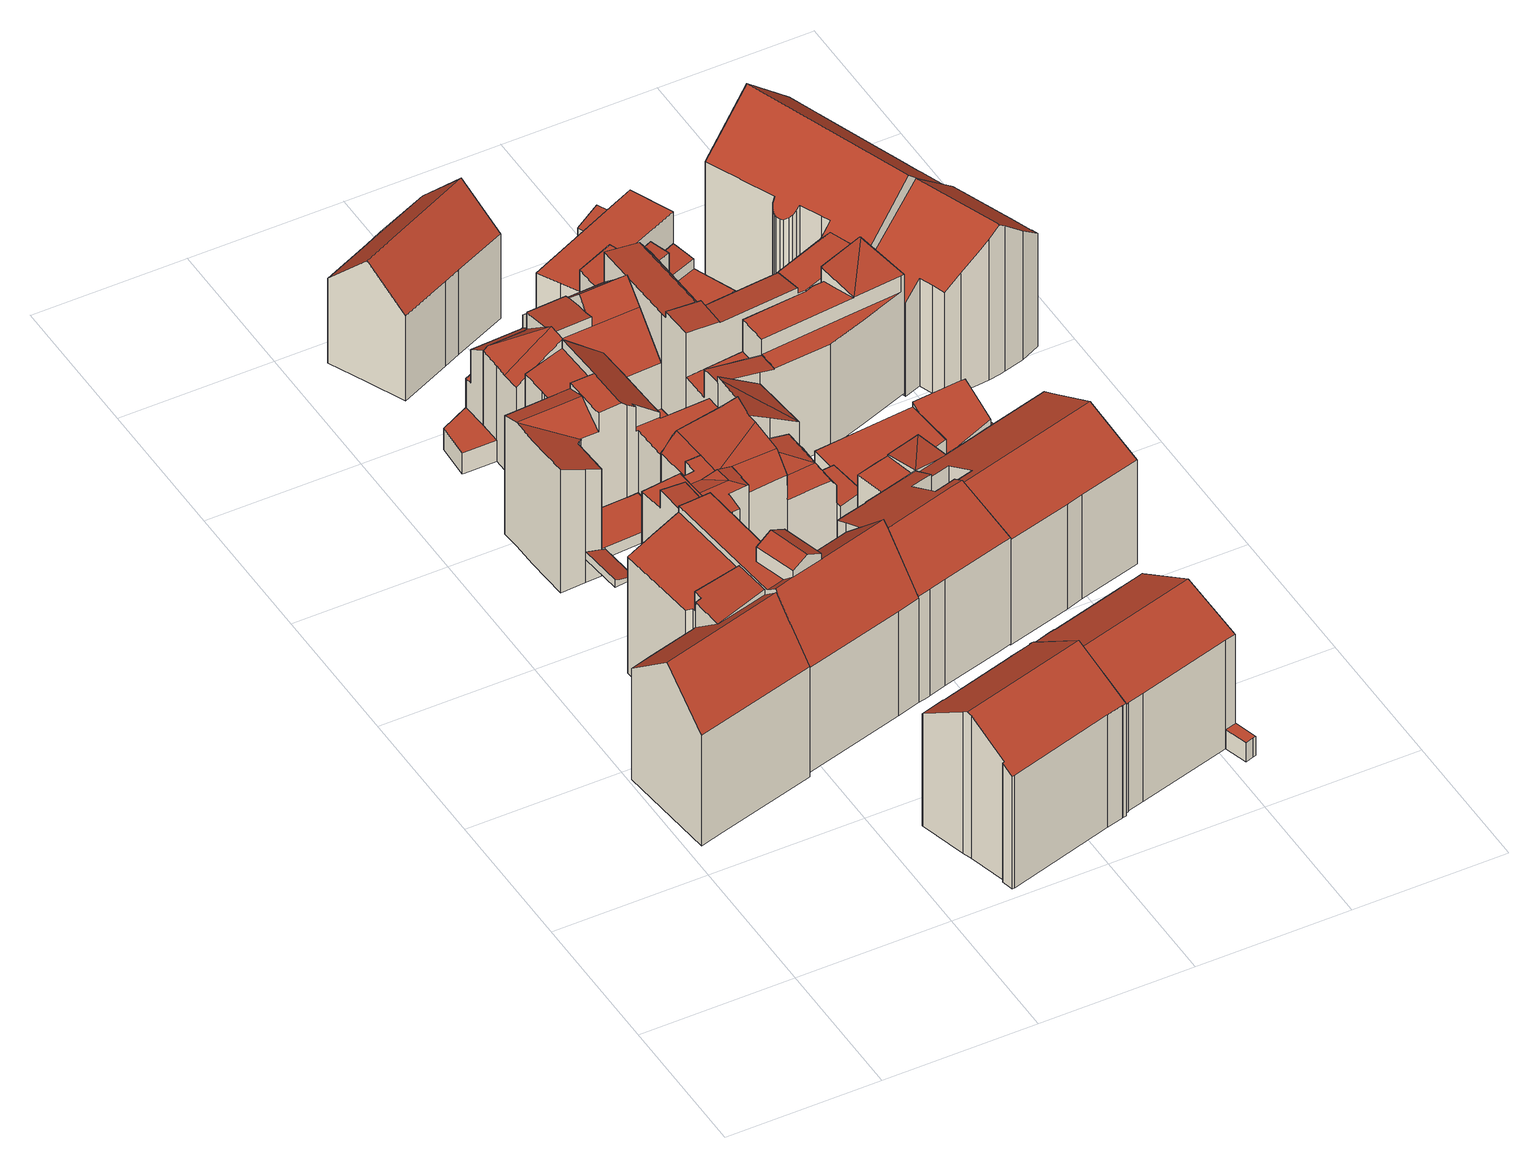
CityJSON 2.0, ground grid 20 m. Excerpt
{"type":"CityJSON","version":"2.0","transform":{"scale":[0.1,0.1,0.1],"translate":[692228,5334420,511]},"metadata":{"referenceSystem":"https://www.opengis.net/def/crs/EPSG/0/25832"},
"CityObjects":{
"building1":{"type":"Building","attributes":{"Gemeindeschluessel":"09162000","HoeheDach":"534.930","HoeheGrund":"512.592","Methode":"2000","NiedrigsteTraufeDesGebaeudes":"528.885","Geometrietyp2DReferenz":"3000","function":"31001_9998","roofType":"3100","measuredHeight":22.34,"storeysAboveGround":4},"geometry":[{"type":"MultiSurface","lod":"2","boundaries":[[[0,1,2,3]],[[1,4,5,6,7,8,2]],[[9,10,11,12,13]],[[14,15,16]],[[17,12,11,18,19]],[[10,9,20,21]],[[22,8,7,23]],[[9,13,24,14,16,25,26,20]],[[17,27,24,13,12]],[[28,4,1,0]],[[29,23,7,6,30,15,14,24,27]],[[10,21,31,28,0,3,22,23,29,19,18,11]],[[28,31,32,33,5,4]],[[31,21,20,26,34,32]],[[29,27,17,19]],[[3,2,8,22]],[[5,33,30,6]],[[25,16,15,30,33,32,34]],[[25,34,26]]],"semantics":{"surfaces":[{"type":"WallSurface"},{"type":"RoofSurface"},{"type":"GroundSurface"}],"values":[0,1,0,0,0,0,0,1,1,0,0,2,0,0,0,0,0,1,0]}}]},
"building2":{"type":"Building","attributes":{"Gemeindeschluessel":"09162000","HoeheDach":"517.857","HoeheGrund":"516.759","Methode":"1000","NiedrigsteTraufeDesGebaeudes":"517.230","Geometrietyp2DReferenz":"3000","function":"31001_2000","roofType":"2100","measuredHeight":1.1},"geometry":[{"type":"MultiSurface","lod":"2","boundaries":[[[35,36,37,38,39,40]],[[41,42,43,44]],[[36,35,45,41,44,37]],[[44,43,38,37]],[[35,40,46,45]],[[40,39,38,43,42,46]],[[45,46,42,41]]],"semantics":{"surfaces":[{"type":"WallSurface"},{"type":"GroundSurface"},{"type":"RoofSurface"}],"values":[0,0,1,0,0,2,0]}}]},
"building3":{"type":"Building","attributes":{"Gemeindeschluessel":"09162000","HoeheDach":"537.380","HoeheGrund":"513.300","Methode":"2000","NiedrigsteTraufeDesGebaeudes":"528.459","Geometrietyp2DReferenz":"3000","function":"31001_9998","roofType":"2100","measuredHeight":24.08,"storeysAboveGround":4},"geometry":[{"type":"MultiSurface","lod":"2","boundaries":[[[47,48,49,50]],[[51,52,53,54,55,56]],[[57,58,59,60,61,62,63,64,65,66,67,68,69,70,71]],[[67,72,73,68]],[[59,58,74,51,56,75]],[[76,77,49,48,78]],[[78,79,80,81,76]],[[59,75,82,60]],[[76,81,83,84]],[[85,82,75,56,55]],[[63,86,87,64]],[[61,88,89,62]],[[69,90,91,70]],[[64,87,92,65]],[[70,91,93,71]],[[62,89,86,63]],[[47,50,94,53,52,80,79]],[[68,73,90,69]],[[85,54,53,94,77,95,96,92,87,86,89,88]],[[78,48,47,79]],[[57,97,74,58]],[[57,71,93,84,83,97]],[[65,92,96,66]],[[52,51,74,97,83,81,80]],[[61,60,82,85,88]],[[85,55,54]],[[67,66,96,95,72]],[[94,50,49,77]],[[76,84,93,91,90,73,72,95,77]]],"semantics":{"surfaces":[{"type":"RoofSurface"},{"type":"WallSurface"},{"type":"GroundSurface"}],"values":[0,1,2,1,1,1,1,1,0,0,1,1,1,1,1,1,1,1,0,0,1,1,1,0,1,1,1,1,0]}}]},
"building4":{"type":"Building","attributes":{"Gemeindeschluessel":"09162000","HoeheDach":"534.327","HoeheGrund":"512.893","Methode":"2000","NiedrigsteTraufeDesGebaeudes":"529.434","Geometrietyp2DReferenz":"3000","function":"31001_9998","roofType":"3100","measuredHeight":21.43,"storeysAboveGround":4},"geometry":[{"type":"MultiSurface","lod":"2","boundaries":[[[98,99,100,101,102,103,104,105,106,107,108,109,110,111,112]],[[113,111,110,114]],[[115,112,111,113]],[[116,117,118,119]],[[120,121,122,123]],[[123,122,124,125]],[[126,109,108,127]],[[128,105,104,129]],[[130,131,132,133,118,117,124,122,121,101,100]],[[127,108,107,134]],[[135,132,131,136]],[[137,102,101,121,120]],[[137,120,123,125,116,119,138,135,136,139,140,141,115,113,114,126,127,134,142,128,129,143]],[[125,124,117,116]],[[136,131,130,139]],[[114,110,109,126]],[[139,130,100,99,140]],[[119,118,133,138]],[[141,98,112,115]],[[142,106,105,128]],[[134,107,106,142]],[[138,133,132,135]],[[140,99,98,141]],[[143,103,102,137]],[[129,104,103,143]]],"semantics":{"surfaces":[{"type":"RoofSurface"},{"type":"WallSurface"},{"type":"GroundSurface"}],"values":[0,1,1,1,1,1,1,1,0,1,1,1,2,1,1,1,1,1,1,1,1,1,1,1,1]}}]},
"building5":{"type":"Building","attributes":{"Gemeindeschluessel":"09162000","HoeheDach":"517.050","HoeheGrund":"513.460","Methode":"1000","NiedrigsteTraufeDesGebaeudes":"517.050","Geometrietyp2DReferenz":"3000","function":"31001_1000","roofType":"1000","measuredHeight":3.59},"geometry":[{"type":"MultiSurface","lod":"2","boundaries":[[[144,145,146,147]],[[148,149,150,151]],[[152,144,147,153]],[[151,150,146,145]],[[154,153,147,146,150,149]],[[154,155,152,153]],[[149,148,155,154]],[[155,148,151,145,144,152]]],"semantics":{"surfaces":[{"type":"WallSurface"},{"type":"GroundSurface"},{"type":"RoofSurface"}],"values":[0,0,0,0,1,0,0,2]}}]},
"building6":{"type":"Building","attributes":{"Gemeindeschluessel":"09162000","HoeheDach":"517.432","HoeheGrund":"515.810","Methode":"1000","NiedrigsteTraufeDesGebaeudes":"517.432","Geometrietyp2DReferenz":"3000","function":"31001_2000","roofType":"1000","measuredHeight":1.62},"geometry":[{"type":"MultiSurface","lod":"2","boundaries":[[[156,157,158,159]],[[160,161,162,163]],[[164,165,166,167]],[[163,162,165,164]],[[168,169,170,171]],[[172,170,169,166,165,162,161,173,158,157]],[[167,166,169,168]],[[156,159,174,160,163,164,167,168,171,175]],[[174,173,161,160]],[[175,172,157,156]],[[171,170,172,175]],[[159,158,173,174]]],"semantics":{"surfaces":[{"type":"WallSurface"},{"type":"RoofSurface"},{"type":"GroundSurface"}],"values":[0,0,0,0,0,1,0,2,0,0,0,0]}}]},
"building7":{"type":"Building","attributes":{"Gemeindeschluessel":"09162000","HoeheDach":"516.156","HoeheGrund":"513.090","Methode":"1000","NiedrigsteTraufeDesGebaeudes":"516.156","Geometrietyp2DReferenz":"3000","function":"31001_2000","roofType":"1000","measuredHeight":3.07},"geometry":[{"type":"MultiSurface","lod":"2","boundaries":[[[176,177,178,179,180,181]],[[180,182,183,184,185,181]],[[186,177,176,181,185,184,187]],[[179,178,188,189,183,182,180]],[[187,189,188,186]],[[186,188,178,177]],[[184,183,189,187]]],"semantics":{"surfaces":[{"type":"WallSurface"},{"type":"GroundSurface"},{"type":"RoofSurface"}],"values":[0,0,1,2,0,0,0]}}]},
"building8":{"type":"Building","attributes":{"Gemeindeschluessel":"09162000","HoeheDach":"533.654","HoeheGrund":"513.406","Methode":"2000","NiedrigsteTraufeDesGebaeudes":"527.475","Geometrietyp2DReferenz":"3000","function":"31001_9998","roofType":"1000","measuredHeight":20.25,"storeysAboveGround":4},"geometry":[{"type":"MultiSurface","lod":"2","boundaries":[[[190,191,192,193]],[[194,195,196,197,198]],[[194,198,199,200,201,202,203,204]],[[205,206,207,208,209,210]],[[199,211,212]],[[213,214,215,216,217]],[[205,210,197,196]],[[218,204,203,219]],[[220,221,222,223]],[[190,224,225,226,227,191]],[[227,226,228]],[[228,229,230,222,221,217,216]],[[231,212,229,228,226,225,232]],[[233,234,202,201,235,236,237,238]],[[224,239,240,241,232,225]],[[227,228,216,215,192,191]],[[219,203,202,234]],[[241,240,242,243,236,235]],[[242,244,245,243]],[[246,238,237,245,244]],[[205,196,195,218,219,234,233,247,239,224,190,193,214,213,220,223,206]],[[193,192,215,214]],[[206,223,222,230,248,207]],[[241,235,201,200,231,232]],[[249,248,230,229]],[[208,207,248,249]],[[199,198,197,210,209,249,211]],[[243,245,237,236]],[[249,209,208]],[[239,247,246,244,242,240]],[[195,194,204,218]],[[200,199,212,231]],[[213,217,221,220]],[[233,238,246,247]],[[211,249,229,212]]],"semantics":{"surfaces":[{"type":"WallSurface"},{"type":"RoofSurface"},{"type":"GroundSurface"}],"values":[0,0,1,0,1,0,0,0,0,0,0,1,1,0,0,1,0,1,0,1,2,0,0,0,1,1,1,0,0,0,0,1,0,0,0]}}]},
"building9":{"type":"Building","attributes":{"Gemeindeschluessel":"09162000","HoeheDach":"531.630","HoeheGrund":"513.440","Methode":"2000","NiedrigsteTraufeDesGebaeudes":"526.650","Geometrietyp2DReferenz":"3000","function":"31001_1000","roofType":"2100","measuredHeight":18.19,"storeysAboveGround":5},"geometry":[{"type":"MultiSurface","lod":"2","boundaries":[[[250,251,252,253,254]],[[255,256,257,258]],[[259,260,261,262,263,264,265,250,254,266,267]],[[268,269,265,264,270,271,272,273,274,275,276,277,278,279]],[[280,281,256,255]],[[252,282,283]],[[214,284,285,193]],[[286,278,277,287]],[[288,289,290,291,292]],[[293,294,288,292]],[[295,296,297,298]],[[299,300,301,302,303,304,294,293]],[[305,306,285,284,307,308,309,310,311,312,313]],[[314,275,274,315]],[[304,316,252,283,288,294]],[[258,257,317,318]],[[312,272,271,313]],[[319,276,275,314]],[[313,271,270,305]],[[220,308,307,213]],[[320,311,310,321]],[[296,322,290,289,323,324,325,297]],[[252,251,250,265,269,268,282]],[[263,326,327,306,305,270,264]],[[288,283,282,268,324,323,289]],[[328,309,308,220]],[[329,322,296,295]],[[330,267,266,254,253,252,316,304]],[[321,310,309,328]],[[213,214,193,327,326,263,262,261,260,259,331,332,280,255,258,318,301,300,299,293,292,291,329,295,298,333,286,287,319,314,315,334,335,320,321,328,220]],[[297,325,279,278,286,333,298]],[[291,290,322,329]],[[280,332,331,259,267,330,336,281]],[[287,277,276,319]],[[324,268,279,325]],[[318,317,302,301]],[[303,302,317,257,256,281,336,330,304]],[[193,285,306,327]],[[312,311,320,335,334,315,274,273,272]],[[213,307,284,214]]],"semantics":{"surfaces":[{"type":"WallSurface"},{"type":"RoofSurface"},{"type":"GroundSurface"}],"values":[0,0,0,1,0,0,0,0,0,0,0,0,1,0,1,0,0,0,0,0,0,1,1,0,0,0,0,1,0,2,0,0,0,0,0,0,1,0,0,0]}}]},
"building10":{"type":"Building","attributes":{"Gemeindeschluessel":"09162000","HoeheDach":"527.256","HoeheGrund":"513.300","Methode":"2000","NiedrigsteTraufeDesGebaeudes":"520.521","Geometrietyp2DReferenz":"3000","function":"31001_1000","roofType":"1000","measuredHeight":13.96,"storeysAboveGround":2},"geometry":[{"type":"MultiSurface","lod":"2","boundaries":[[[337,338,339,340]],[[341,342,343,344]],[[345,346,347,348]],[[349,350,351,352,344,343]],[[353,354,355,356,357,337,340,358,359,360,341,344,352,351]],[[357,361,338,337]],[[357,356,355,362,348,347,361]],[[363,364,342,341,360,359]],[[355,354,353,351,350,365,366,362]],[[339,346,345,363,359,358,340]],[[348,362,366,365,350,349,343,342,364,363,345]],[[338,361,347,346,339]]],"semantics":{"surfaces":[{"type":"WallSurface"},{"type":"GroundSurface"},{"type":"RoofSurface"}],"values":[0,0,0,0,1,0,0,0,0,0,2,2]}}]},
"building11":{"type":"Building","attributes":{"Gemeindeschluessel":"09162000","HoeheDach":"530.848","HoeheGrund":"512.890","Methode":"1000","NiedrigsteTraufeDesGebaeudes":"525.364","Geometrietyp2DReferenz":"3000","function":"31001_1000","roofType":"3100","measuredHeight":17.96,"storeysAboveGround":4},"geometry":[{"type":"MultiSurface","lod":"2","boundaries":[[[367,368,369,370]],[[371,372,373,374]],[[375,376,377,378]],[[376,375,379,370,369,380]],[[381,382,377,376,380,383]],[[383,380,369,368,373,372]],[[384,385,381,383,372,371]],[[378,377,382,386]],[[374,373,368,367]],[[386,382,381,385]],[[378,386,385,384,371,374,367,370,379,375]]],"semantics":{"surfaces":[{"type":"WallSurface"},{"type":"RoofSurface"},{"type":"GroundSurface"}],"values":[0,0,0,0,1,1,0,0,0,0,2]}}]},
"building12":{"type":"Building","attributes":{"Gemeindeschluessel":"09162000","HoeheDach":"531.913","HoeheGrund":"513.230","Methode":"2000","NiedrigsteTraufeDesGebaeudes":"523.033","Geometrietyp2DReferenz":"3000","function":"31001_1000","roofType":"2100","measuredHeight":18.68,"storeysAboveGround":4},"geometry":[{"type":"MultiSurface","lod":"2","boundaries":[[[387,388,389,390,391,392]],[[393,392,391,394]],[[395,396,397,394]],[[398,399,400,401,402]],[[403,396,395]],[[402,401,404,405,406,407,408]],[[409,410,411,412,413]],[[414,403,399,398]],[[415,406,405,416]],[[417,418,419,420]],[[421,422,423,424,408,407,425,426,427,428]],[[411,429,422,421,430]],[[431,432,387,392,393,410,409]],[[429,423,422]],[[433,434,435,436,437,438,439,404,401,400]],[[413,412,418,417,440,441]],[[435,434,442,443]],[[444,445,446,447]],[[411,430,419,418,412]],[[402,448,398]],[[425,407,406,415]],[[444,443,442,449,445]],[[450,447,446,451,390,389]],[[408,424,448,402]],[[410,393,394,397,429,411]],[[416,405,404,439]],[[403,395,433,400,399]],[[431,409,413,441]],[[419,430,421,428,452,420]],[[391,390,451,446,445,449,442,434,433,395,394]],[[429,397,396,403,414,398,448,424,423]],[[443,444,447,450,389,388,387,432,431,441,440,417,420,452,428,427,426,425,415,416,439,438,437,436,435]]],"semantics":{"surfaces":[{"type":"WallSurface"},{"type":"RoofSurface"},{"type":"GroundSurface"}],"values":[0,1,0,1,0,1,1,0,0,0,0,1,0,0,0,0,0,0,1,0,0,0,0,0,0,0,1,0,0,1,1,2]}}]},
"building13":{"type":"Building","attributes":{"Gemeindeschluessel":"09162000","HoeheDach":"517.584","HoeheGrund":"516.035","Methode":"1000","NiedrigsteTraufeDesGebaeudes":"517.584","Geometrietyp2DReferenz":"3000","function":"31001_2000","roofType":"1000","measuredHeight":1.55},"geometry":[{"type":"MultiSurface","lod":"2","boundaries":[[[453,454,455,456]],[[457,458,459,460]],[[461,462,463,464]],[[458,464,463,459]],[[456,465,466,467,468,453]],[[466,469,470,467]],[[455,454,462,461]],[[469,471,472,470]],[[455,461,464,458,457,471,469,466,465,456]],[[471,457,460,472]],[[453,468,467,470,472,460,459,463,462,454]]],"semantics":{"surfaces":[{"type":"WallSurface"},{"type":"RoofSurface"},{"type":"GroundSurface"}],"values":[0,0,0,0,0,0,0,0,1,0,2]}}]},
"building14":{"type":"Building","attributes":{"Gemeindeschluessel":"09162000","HoeheDach":"532.612","HoeheGrund":"513.300","Methode":"2000","NiedrigsteTraufeDesGebaeudes":"517.146","Geometrietyp2DReferenz":"3000","function":"31001_1000","roofType":"3100","measuredHeight":19.31,"storeysAboveGround":4},"geometry":[{"type":"MultiSurface","lod":"2","boundaries":[[[68,473,474,475]],[[476,66,477,478,479,65]],[[480,481,482,483]],[[68,484,485,486,487,473]],[[488,489,490,491,492,493,494,495,496]],[[497,498,499,500,501,502]],[[483,482,503,504]],[[505,65,479,506,507,64]],[[498,497,485,484,68,475,66,476,65,505,64,480,483,504,508,509,510,511,512,513,514,515,516,517,518,519,520,521,522,499]],[[475,474,477,66]],[[500,499,522,521,523,524]],[[495,494,525,526]],[[64,507,481,480]],[[494,493,492,527,528,525]],[[516,515,514,527,492,491,529]],[[530,531,523,521,520,519]],[[477,474,473,487,486,502,501,500,524,532,533,478]],[[507,506,479,478,533,532,524,523,531,530,534,535,529,491,490,489,488,503,482,481]],[[509,536,537,510]],[[538,526,525,528,527,514,513,512,511]],[[510,537,538,511]],[[518,534,530,519]],[[518,517,516,529,535,534]],[[497,502,486,485]],[[496,495,526,538,537,536]],[[508,504,503,488,496,536,509]]],"semantics":{"surfaces":[{"type":"WallSurface"},{"type":"GroundSurface"},{"type":"RoofSurface"}],"values":[0,0,0,0,0,0,0,0,1,0,0,0,0,2,0,0,2,2,0,0,0,0,0,0,2,0]}}]},
"building15":{"type":"Building","attributes":{"Gemeindeschluessel":"09162000","HoeheDach":"527.296","HoeheGrund":"511.976","Methode":"2000","NiedrigsteTraufeDesGebaeudes":"518.980","Geometrietyp2DReferenz":"3000","function":"31001_1000","roofType":"2100","measuredHeight":15.32,"storeysAboveGround":2},"geometry":[{"type":"MultiSurface","lod":"2","boundaries":[[[539,540,541,542]],[[543,544,545,546,547,548]],[[549,550,551,552]],[[553,554,543,548]],[[555,556,557,558,559,560]],[[540,539,561,562,550,549,563]],[[542,564,565,566,567,568,569,553,548,547,546,570,562,561,539]],[[558,571,572,573,574,545,544,559]],[[552,575,563,549]],[[560,559,554]],[[569,568,555,560,554,553]],[[541,540,563,575,576,577]],[[567,566,565,564,577,571,558,557,556]],[[559,544,543,554]],[[567,556,555,568]],[[542,541,577,564]],[[577,576,575,552,551,574,573,572,571]],[[545,574,551,550,562,570,546]]],"semantics":{"surfaces":[{"type":"WallSurface"},{"type":"RoofSurface"},{"type":"GroundSurface"}],"values":[0,0,1,0,1,0,2,1,0,1,0,1,0,1,0,0,0,0]}}]},
"building16":{"type":"Building","attributes":{"Gemeindeschluessel":"09162000","HoeheDach":"531.506","HoeheGrund":"513.420","Methode":"1000","NiedrigsteTraufeDesGebaeudes":"527.224","Geometrietyp2DReferenz":"3000","function":"31001_1000","roofType":"2100","measuredHeight":18.09,"storeysAboveGround":3},"geometry":[{"type":"MultiSurface","lod":"2","boundaries":[[[578,220,579,580,581,328]],[[580,582,583,581]],[[584,582,585,586]],[[586,223,220,578,328,587,584]],[[223,588,579,220]],[[585,582,580,579,588]],[[328,581,583,587]],[[586,585,588,223]],[[587,583,582,584]]],"semantics":{"surfaces":[{"type":"WallSurface"},{"type":"RoofSurface"},{"type":"GroundSurface"}],"values":[0,1,0,2,0,1,0,0,0]}}]},
"building17":{"type":"Building","attributes":{"Gemeindeschluessel":"09162000","HoeheDach":"533.010","HoeheGrund":"513.260","Methode":"2000","NiedrigsteTraufeDesGebaeudes":"529.296","Geometrietyp2DReferenz":"3000","function":"31001_9998","roofType":"3100","measuredHeight":19.75,"storeysAboveGround":4},"geometry":[{"type":"MultiSurface","lod":"2","boundaries":[[[589,590,591,592]],[[593,594,595,596,597,598,599,600,589,592,601,602,603,604,605,606,607,608,609,610]],[[605,611,612,606]],[[593,613,614,594]],[[594,614,615,595]],[[596,616,617,597]],[[600,618,590,589]],[[599,619,618,600]],[[601,620,621,602]],[[619,622,623,624,625,612,611,626,627,621,620,591,590,618]],[[592,591,620,601]],[[607,625,624,608]],[[603,627,626,604]],[[610,628,613,593]],[[606,612,625,607]],[[598,597,617,622,619,599]],[[595,615,616,596]],[[602,621,627,603]],[[628,610,609,608,624,623]],[[604,626,611,605]],[[617,616,615,614,613,628,623,622]]],"semantics":{"surfaces":[{"type":"WallSurface"},{"type":"GroundSurface"},{"type":"RoofSurface"}],"values":[0,1,0,0,0,0,0,0,0,2,0,0,0,0,0,0,0,0,0,0,2]}}]},
"building18":{"type":"Building","attributes":{"Gemeindeschluessel":"09162000","HoeheDach":"516.875","HoeheGrund":"513.320","Methode":"1000","NiedrigsteTraufeDesGebaeudes":"516.875","Geometrietyp2DReferenz":"3000","function":"31001_1000","roofType":"1000","measuredHeight":3.56,"storeysAboveGround":1},"geometry":[{"type":"MultiSurface","lod":"2","boundaries":[[[341,629,630,631,351,344]],[[341,632,633,629]],[[631,634,635,351]],[[629,633,636,630]],[[351,635,637,344]],[[344,637,632,341]],[[630,636,634,631]],[[637,635,634,636,633,632]]],"semantics":{"surfaces":[{"type":"GroundSurface"},{"type":"WallSurface"},{"type":"RoofSurface"}],"values":[0,1,1,1,1,1,1,2]}}]},
"building19":{"type":"Building","attributes":{"Gemeindeschluessel":"09162000","HoeheDach":"516.243","HoeheGrund":"513.390","Methode":"3100","NiedrigsteTraufeDesGebaeudes":"516.243","Geometrietyp2DReferenz":"3000","function":"31001_2000","roofType":"1000","measuredHeight":2.85},"geometry":[{"type":"MultiSurface","lod":"2","boundaries":[[[638,639,640,641]],[[642,643,644,645]],[[639,642,645,640]],[[643,646,647,644]],[[642,639,638,646,643]],[[646,638,641,647]],[[644,647,641,640,645]]],"semantics":{"surfaces":[{"type":"WallSurface"},{"type":"RoofSurface"},{"type":"GroundSurface"}],"values":[0,0,0,0,1,0,2]}}]},
"building20":{"type":"Building","attributes":{"Gemeindeschluessel":"09162000","HoeheDach":"525.085","HoeheGrund":"512.930","Methode":"1000","NiedrigsteTraufeDesGebaeudes":"525.085","Geometrietyp2DReferenz":"3000","function":"31001_9998","roofType":"1000","measuredHeight":12.15,"storeysAboveGround":3},"geometry":[{"type":"MultiSurface","lod":"2","boundaries":[[[648,649,650,651]],[[648,652,653,649]],[[653,652,654,655]],[[650,656,657,651]],[[648,651,657,658,654,652]],[[649,653,655,659,656,650]],[[659,655,654,658]],[[659,658,657,656]]],"semantics":{"surfaces":[{"type":"WallSurface"},{"type":"GroundSurface"},{"type":"RoofSurface"}],"values":[0,0,0,0,1,2,0,0]}}]},
"building21":{"type":"Building","attributes":{"Gemeindeschluessel":"09162000","HoeheDach":"521.924","HoeheGrund":"511.976","Methode":"1000","NiedrigsteTraufeDesGebaeudes":"519.436","Geometrietyp2DReferenz":"3000","function":"31001_1000","roofType":"2100","measuredHeight":9.95,"storeysAboveGround":2},"geometry":[{"type":"MultiSurface","lod":"2","boundaries":[[[660,539,661,662,663,562]],[[664,665,666,667]],[[668,539,660,562,669,664,667]],[[662,661,670,666,665,671,663]],[[539,668,667,666,670,661]],[[562,663,671,669]],[[669,671,665,664]]],"semantics":{"surfaces":[{"type":"WallSurface"},{"type":"GroundSurface"},{"type":"RoofSurface"}],"values":[0,0,1,2,0,0,0]}}]},
"building22":{"type":"Building","attributes":{"Gemeindeschluessel":"09162000","HoeheDach":"532.745","HoeheGrund":"513.160","Methode":"2000","NiedrigsteTraufeDesGebaeudes":"525.960","Geometrietyp2DReferenz":"3000","function":"31001_1000","roofType":"1000","measuredHeight":19.59,"storeysAboveGround":4},"geometry":[{"type":"MultiSurface","lod":"2","boundaries":[[[672,673,674,675,676,677]],[[678,679,680,681,682,683,684,685,686]],[[687,688,689,690,691,672,677,692]],[[690,693,694,695,696,691]],[[676,675,697,698,699,700,701,702,703,704]],[[705,698,697]],[[697,675,674,705]],[[706,707,708,709,701,700]],[[710,711,712,693,690,689,713]],[[714,715,712,711,710,680,679,678,686,716,704,703,702,701,709,708]],[[710,713,681,680]],[[717,718,706,700,699]],[[719,707,706,718]],[[705,674,673,718,717,699,698]],[[684,683,688,687]],[[691,696,695,719,718,673,672]],[[682,681,713,689,688,683]],[[684,687,692,685]],[[712,715,714,708,707,719,695,694,693]],[[685,692,677,676,704,716,686]]],"semantics":{"surfaces":[{"type":"RoofSurface"},{"type":"WallSurface"},{"type":"GroundSurface"}],"values":[0,1,1,0,1,0,1,1,1,2,1,0,0,1,1,1,0,0,1,1]}}]},
"building23":{"type":"Building","attributes":{"Gemeindeschluessel":"09162000","HoeheDach":"532.250","HoeheGrund":"513.212","Methode":"2000","NiedrigsteTraufeDesGebaeudes":"528.430","Geometrietyp2DReferenz":"3000","function":"31001_1000","roofType":"3100","measuredHeight":19.04,"storeysAboveGround":4},"geometry":[{"type":"MultiSurface","lod":"2","boundaries":[[[720,721,722,723,724,725]],[[726,727,722,721]],[[728,729,727,726]],[[730,731,732,733]],[[734,735,736,724]],[[733,732,737,738]],[[722,727,729,739,740,741,742,743,744,745,746,747,734,723]],[[748,745,744,749]],[[750,739,729,728]],[[749,744,743,751]],[[724,736,725]],[[752,753,731,730]],[[754,755,736,735,747,746]],[[755,720,725,736]],[[751,743,742,756]],[[752,756,742,741,753]],[[754,746,745,748]],[[734,747,735]],[[750,728,726,721,720,755,754,748,749,751,756,752,730,733,738]],[[734,724,723]],[[737,732,731,753,741,740]],[[750,738,737,740,739]]],"semantics":{"surfaces":[{"type":"WallSurface"},{"type":"RoofSurface"},{"type":"GroundSurface"}],"values":[0,0,0,0,1,0,1,0,0,0,1,0,0,0,0,0,0,0,2,0,1,0]}}]},
"building24":{"type":"Building","attributes":{"Gemeindeschluessel":"09162000","HoeheDach":"521.921","HoeheGrund":"512.530","Methode":"1000","NiedrigsteTraufeDesGebaeudes":"521.921","Geometrietyp2DReferenz":"3000","function":"31001_1000","roofType":"1000","measuredHeight":9.39,"storeysAboveGround":2},"geometry":[{"type":"MultiSurface","lod":"2","boundaries":[[[757,758,759,760,761,762]],[[763,764,765,766,758,757,762,767,768]],[[769,764,763,770]],[[770,763,768,771]],[[772,767,762,761]],[[773,765,764,769]],[[774,773,769,770,771,772,761,760,759]],[[773,774,759,758,766,765]],[[771,768,767,772]]],"semantics":{"surfaces":[{"type":"WallSurface"},{"type":"RoofSurface"},{"type":"GroundSurface"}],"values":[0,1,0,0,0,0,2,0,0]}}]},
"building25":{"type":"Building","attributes":{"Gemeindeschluessel":"09162000","HoeheDach":"532.612","HoeheGrund":"512.890","Methode":"2000","NiedrigsteTraufeDesGebaeudes":"528.358","Geometrietyp2DReferenz":"3000","function":"31001_9998","roofType":"1000","measuredHeight":19.72,"storeysAboveGround":4},"geometry":[{"type":"MultiSurface","lod":"2","boundaries":[[[775,776,777]],[[778,779,780,781,782,783]],[[779,784,785,780]],[[786,787,788,789]],[[790,791,785,784]],[[792,793,794,795,796,797,798,799,800]],[[777,788,787,801,775]],[[775,801,802,796]],[[803,775,795,794,793,780]],[[804,805,790,784,779,778,806]],[[787,786,807,808,802,801]],[[783,782,809,652,810,648]],[[811,776,775,803,780]],[[806,778,783,648]],[[781,780,793,792,812,809,782]],[[812,792,800,813,652,809]],[[780,785,791,811]],[[775,796,795]],[[797,796,802,808]],[[789,814,815,805,804,806,648,810,652,813,800,799,798,797,808,807,786]],[[805,815,814,789,788,777,776,811,791,790]]],"semantics":{"surfaces":[{"type":"WallSurface"},{"type":"RoofSurface"},{"type":"GroundSurface"}],"values":[0,1,0,0,1,0,1,1,1,0,0,0,1,0,1,0,0,0,0,2,0]}}]},
"building26":{"type":"Building","attributes":{"Gemeindeschluessel":"09162000","HoeheDach":"520.357","HoeheGrund":"512.670","Methode":"2000","NiedrigsteTraufeDesGebaeudes":"516.435","Geometrietyp2DReferenz":"3000","function":"31001_2000","roofType":"1000","measuredHeight":7.69},"geometry":[{"type":"MultiSurface","lod":"2","boundaries":[[[816,817,818,819,820,821]],[[822,816,821,823,824,825]],[[826,827,818,817,816,822,825,828,829,830,831]],[[832,833,834,835]],[[827,836,819,818]],[[837,838,831,830,829,839]],[[823,821,820,819,836,834,833,824]],[[824,833,832,839,829,828,825]],[[827,826,831,838,835,834,836]],[[835,838,837,839,832]]],"semantics":{"surfaces":[{"type":"WallSurface"},{"type":"GroundSurface"},{"type":"RoofSurface"}],"values":[0,0,1,0,0,0,2,0,0,2]}}]},
"building27":{"type":"Building","attributes":{"Gemeindeschluessel":"09162000","HoeheDach":"516.406","HoeheGrund":"513.200","Methode":"2000","NiedrigsteTraufeDesGebaeudes":"516.406","Geometrietyp2DReferenz":"3000","function":"31001_2000","roofType":"1000","measuredHeight":3.21},"geometry":[{"type":"MultiSurface","lod":"2","boundaries":[[[840,841,842,843]],[[844,845,846,847]],[[841,844,847,842]],[[848,840,843,849]],[[845,844,841,840,848]],[[845,848,849,846]],[[849,843,842,847,846]]],"semantics":{"surfaces":[{"type":"WallSurface"},{"type":"RoofSurface"},{"type":"GroundSurface"}],"values":[0,0,0,0,1,0,2]}}]},
"building28":{"type":"Building","attributes":{"Gemeindeschluessel":"09162000","HoeheDach":"515.020","HoeheGrund":"512.762","Methode":"2000","NiedrigsteTraufeDesGebaeudes":"515.020","Geometrietyp2DReferenz":"3000","function":"31001_2000","roofType":"1000","measuredHeight":2.26},"geometry":[{"type":"MultiSurface","lod":"2","boundaries":[[[850,851,852,853]],[[854,855,851,850]],[[856,852,851,855]],[[857,856,855,854]],[[853,852,856,857]],[[854,850,853,857]]],"semantics":{"surfaces":[{"type":"WallSurface"},{"type":"RoofSurface"},{"type":"GroundSurface"}],"values":[0,0,1,0,0,2]}}]},
"building29":{"type":"Building","attributes":{"Gemeindeschluessel":"09162000","HoeheDach":"517.312","HoeheGrund":"512.510","Methode":"1000","NiedrigsteTraufeDesGebaeudes":"516.434","Geometrietyp2DReferenz":"3000","function":"31001_2000","roofType":"2100","measuredHeight":4.8},"geometry":[{"type":"MultiSurface","lod":"2","boundaries":[[[858,859,860,861]],[[862,860,859,761]],[[863,862,761,772]],[[772,858,861,863]],[[863,861,860,862]],[[761,859,858,772]]],"semantics":{"surfaces":[{"type":"RoofSurface"},{"type":"WallSurface"},{"type":"GroundSurface"}],"values":[0,1,2,1,1,1]}}]},
"building30":{"type":"Building","attributes":{"Gemeindeschluessel":"09162000","HoeheDach":"522.581","HoeheGrund":"513.280","Methode":"1000","NiedrigsteTraufeDesGebaeudes":"517.737","Geometrietyp2DReferenz":"3000","function":"31001_1000","roofType":"2100","measuredHeight":9.3,"storeysAboveGround":1},"geometry":[{"type":"MultiSurface","lod":"2","boundaries":[[[864,865,866,867,868,869]],[[870,869,868,867,871,872,873,874]],[[865,864,875,876,877,878,879,866]],[[875,864,869,870,874,876]],[[877,873,872,878]],[[878,872,871,879]],[[876,874,873,877]],[[879,871,867,866]]],"semantics":{"surfaces":[{"type":"WallSurface"},{"type":"RoofSurface"},{"type":"GroundSurface"}],"values":[0,1,2,0,0,0,0,0]}}]},
"building31":{"type":"Building","attributes":{"Gemeindeschluessel":"09162000","HoeheDach":"515.725","HoeheGrund":"513.210","Methode":"1000","NiedrigsteTraufeDesGebaeudes":"515.367","Geometrietyp2DReferenz":"3000","function":"31001_2000","roofType":"1000","measuredHeight":2.52},"geometry":[{"type":"MultiSurface","lod":"2","boundaries":[[[880,881,882,883]],[[884,882,881,885,886]],[[887,886,885,888]],[[889,884,886,887]],[[888,885,881,880]],[[883,882,884,889]],[[887,888,880,883,889]]],"semantics":{"surfaces":[{"type":"WallSurface"},{"type":"RoofSurface"},{"type":"GroundSurface"}],"values":[0,1,0,0,0,0,2]}}]},
"building32":{"type":"Building","attributes":{"Gemeindeschluessel":"09162000","HoeheDach":"536.240","HoeheGrund":"512.740","Methode":"2000","NiedrigsteTraufeDesGebaeudes":"528.193","Geometrietyp2DReferenz":"3000","function":"31001_9998","roofType":"3100","measuredHeight":23.5,"storeysAboveGround":5},"geometry":[{"type":"MultiSurface","lod":"2","boundaries":[[[890,891,892,893]],[[894,895,896,897]],[[898,899,900,901]],[[902,903,904,905]],[[906,907,908,909]],[[910,911,912,913]],[[914,915,916,917,918,919,910,913,902,905,920,921,922,898,901,923,924,925,894,897,926,927,928,929,906,909,930,890,893,931,932]],[[916,933,934,917]],[[923,935,936,924]],[[922,937,899,898]],[[929,938,907,906]],[[901,900,935,923]],[[916,915,914,932,939,940,941,933]],[[913,912,903,902]],[[942,943,938,929,928,927]],[[936,944,895,894,925,924]],[[893,892,945,931]],[[931,945,939,932]],[[930,946,891,890]],[[926,947,942,927]],[[896,895,944,936,935,900,899,937,948,949,904,903,912,911,950,951,934,933,941,940,943,942,947]],[[919,950,911,910]],[[920,905,904,949,948,921]],[[897,896,947,926]],[[921,948,937,922]],[[934,951,950,919,918,917]],[[909,908,946,930]],[[940,939,945,892,891,946,908,907,938,943]]],"semantics":{"surfaces":[{"type":"WallSurface"},{"type":"GroundSurface"},{"type":"RoofSurface"}],"values":[0,0,0,0,0,0,1,0,0,0,0,0,0,0,0,0,0,0,0,0,2,0,0,0,0,0,0,2]}}]},
"building33":{"type":"Building","attributes":{"Gemeindeschluessel":"09162000","HoeheDach":"535.000","HoeheGrund":"512.950","Methode":"2000","NiedrigsteTraufeDesGebaeudes":"526.712","Geometrietyp2DReferenz":"3000","function":"31001_1000","roofType":"3100","measuredHeight":22.05,"storeysAboveGround":4},"geometry":[{"type":"MultiSurface","lod":"2","boundaries":[[[952,953,954,955]],[[955,954,956,957]],[[952,958,959,960,961,953]],[[962,963,964,965,966,967]],[[968,969,970,971]],[[972,973,974,975]],[[976,977,978,786]],[[979,980,969,968]],[[968,971,981,959,958,952,955,957,964,963,962,976,786,982,983,984,972,975,985,979]],[[962,967,977,976]],[[957,956,965,964]],[[986,987,970,969,980,988,974,973,989,990]],[[959,981,971,970,987,960]],[[977,967,966,965,956,954,953,961,960,987,986,990,991,978]],[[984,989,973,972]],[[978,991,990,989,984,983,982,786]],[[988,980,979,985,975,974]]],"semantics":{"surfaces":[{"type":"WallSurface"},{"type":"GroundSurface"},{"type":"RoofSurface"}],"values":[0,0,0,0,0,0,0,0,1,0,0,2,0,2,0,0,0]}}]}
},
"vertices":[
[96,426,16],[96,426,189],[85,538,188],[85,538,16],[103,421,192],[104,418,192],[165,426,221],[153,544,221],[118,541,204],[1,378,180],[1,378,16],[15,241,16],[15,241,179],[8,308,239],[170,376,219],[170,376,227],[100,357,220],[177,285,179],[47,250,16],[177,285,16],[32,386,181],[32,386,16],[118,541,16],[153,544,16],[172,353,239],[100,358,219],[96,402,182],[172,350,236],[103,421,16],[172,350,16],[165,426,227],[105,405,16],[105,405,220],[104,418,220],[96,402,219],
[120,630,58],[124,631,58],[145,633,58],[145,633,62],[124,631,67],[120,630,69],[135,689,58],[135,689,63],[140,689,62],[140,689,58],[114,688,58],[114,688,69],
[204,424,264],[220,368,264],[241,374,252],[225,430,252],[195,547,230],[206,425,230],[206,425,187],[205,438,175],[205,438,202],[195,547,202],[153,544,23],[172,545,23],[216,548,23],[224,548,23],[234,445,23],[298,462,23],[323,469,23],[326,470,23],[334,411,23],[334,404,23],[336,391,23],[341,330,23],[310,321,23],[177,285,23],[172,350,23],[336,391,235],[341,330,177],[172,545,230],[216,548,183],[199,363,243],[241,374,243],[199,363,252],[183,419,252],[183,419,230],[195,378,230],[224,548,176],[170,371,230],[172,355,243],[234,446,175],[323,469,175],[326,470,175],[234,445,175],[298,462,175],[310,321,177],[177,285,177],[334,411,232],[172,350,238],[225,430,187],[335,400,243],[334,404,239],[153,544,230],
[245,148,185],[262,85,228],[264,78,233],[431,124,233],[412,194,186],[411,195,185],[408,194,185],[406,193,185],[384,187,185],[379,186,185],[379,185,186],[278,157,185],[277,158,184],[248,150,184],[245,149,184],[248,150,19],[277,158,19],[245,149,19],[424,46,19],[424,46,185],[284,6,185],[284,6,19],[452,53,19],[452,53,185],[448,52,185],[448,52,19],[447,52,185],[447,52,19],[278,157,19],[379,185,19],[406,193,19],[408,194,19],[266,73,230],[280,22,195],[277,21,195],[281,6,185],[379,186,19],[277,21,19],[280,22,19],[412,194,19],[281,6,19],[266,73,19],[262,85,19],[245,148,19],[384,187,19],[411,195,19],
[123,868,60],[130,877,60],[130,877,25],[123,868,25],[144,843,60],[144,843,25],[142,877,25],[142,877,60],[123,851,60],[123,851,25],[132,843,25],[132,843,60],
[133,739,48],[133,739,64],[137,744,64],[137,744,48],[202,752,48],[202,752,64],[217,753,64],[217,753,48],[219,694,48],[219,694,64],[213,693,64],[213,693,48],[204,693,48],[204,693,64],[140,689,64],[140,689,48],[135,689,64],[142,749,64],[142,749,48],[135,689,48],
[87,919,21],[129,919,21],[129,919,52],[87,919,52],[85,919,52],[85,919,21],[86,943,52],[87,966,52],[87,966,21],[86,943,21],[128,949,21],[126,985,21],[128,949,52],[126,985,52],
[213,693,24],[213,693,170],[219,694,175],[219,694,24],[232,571,194],[232,571,24],[259,574,24],[259,574,194],[257,574,194],[241,587,198],[201,584,198],[203,547,188],[216,548,188],[224,548,188],[234,549,188],[258,589,24],[320,595,24],[320,595,167],[259,590,165],[259,590,193],[258,589,194],[239,610,198],[218,608,193],[296,698,24],[229,695,24],[229,695,188],[234,695,193],[296,698,202],[234,549,24],[224,548,24],[315,700,24],[315,700,205],[311,666,204],[311,666,24],[218,625,24],[218,625,193],[217,644,193],[217,644,170],[237,645,193],[239,610,193],[312,654,204],[199,607,193],[198,622,193],[172,545,24],[216,548,24],[203,547,200],[185,546,200],[185,546,223],[172,545,224],[146,616,24],[146,616,200],[198,622,200],[150,581,200],[183,583,200],[150,581,227],[183,583,223],[153,544,226],[153,544,24],[317,614,193],[258,611,193],
[165,750,206],[164,757,206],[163,784,206],[164,757,184],[165,750,178],[133,739,24],[133,739,182],[135,689,182],[135,689,24],[142,749,24],[143,749,24],[165,750,24],[196,752,24],[202,752,24],[202,752,201],[196,752,206],[143,749,178],[142,749,178],[193,811,206],[195,758,206],[214,753,192],[213,759,192],[249,761,163],[248,779,162],[247,818,162],[246,842,162],[246,849,161],[244,882,161],[194,880,203],[190,879,206],[137,744,24],[137,744,180],[162,810,206],[162,810,198],[229,695,156],[219,694,156],[194,880,24],[244,882,24],[145,809,198],[145,809,177],[145,813,177],[145,813,24],[145,809,24],[75,804,24],[75,804,199],[144,843,24],[144,843,177],[142,877,177],[142,877,24],[77,780,24],[78,744,24],[81,686,24],[81,686,206],[78,744,206],[77,780,206],[214,753,156],[217,753,156],[296,698,156],[315,700,156],[314,745,156],[313,762,156],[249,759,156],[249,761,156],[213,759,156],[246,842,24],[247,818,24],[141,783,206],[114,688,191],[114,688,24],[246,849,24],[249,759,24],[313,762,24],[144,837,177],[162,810,182],[193,811,193],[190,879,193],[214,753,24],[217,753,24],[314,745,24],[144,837,24],[142,748,178],[142,748,24],[141,747,24],[190,879,24],[248,779,24],[249,761,24],[141,747,178],
[183,952,23],[183,952,163],[128,949,163],[128,949,23],[233,1035,23],[233,1035,95],[235,996,95],[235,996,23],[127,976,95],[127,976,144],[196,980,144],[196,980,95],[236,995,95],[248,983,95],[248,983,23],[236,995,23],[236,983,23],[197,981,23],[196,981,23],[196,980,23],[197,967,23],[127,976,23],[126,985,23],[195,1017,23],[197,967,153],[196,981,95],[126,985,95],[195,1017,95],[236,983,95],[197,981,95],
[136,1200,19],[136,1200,144],[207,1231,144],[207,1231,19],[46,1159,19],[46,1159,144],[113,1189,144],[113,1189,19],[252,1132,19],[252,1132,144],[181,1101,144],[181,1101,19],[229,1182,19],[229,1182,198],[91,1061,144],[159,1091,144],[69,1110,198],[69,1110,19],[91,1061,19],[159,1091,19],
[194,880,22],[219,881,22],[244,882,22],[244,882,156],[219,881,156],[194,880,180],[191,880,182],[190,904,182],[243,907,182],[243,907,196],[190,904,196],[241,955,188],[242,934,209],[305,937,209],[304,964,182],[240,961,182],[242,919,194],[303,986,162],[248,983,162],[196,981,162],[197,967,175],[189,958,182],[142,877,171],[191,880,206],[190,904,206],[129,901,162],[130,877,162],[242,934,192],[196,981,22],[248,983,22],[129,919,22],[129,919,162],[128,949,162],[128,949,22],[183,952,167],[188,957,163],[188,957,187],[189,958,187],[197,967,22],[189,958,22],[188,957,22],[183,952,22],[190,919,194],[134,949,167],[142,877,22],[191,880,22],[306,910,182],[308,864,133],[308,864,22],[306,910,22],[305,937,22],[304,964,22],[303,986,22],[129,901,22],[130,877,22],[257,861,133],[257,861,22],[252,855,22],[252,855,126],[246,849,120],[246,849,22],[240,961,187],[257,861,132],[245,860,22],[245,860,132],[134,949,22],
[249,759,50],[313,762,50],[313,762,66],[249,759,66],[252,855,66],[257,861,66],[257,861,50],[252,855,50],[311,812,66],[311,812,50],[308,864,50],[308,864,66],[248,779,66],[247,818,66],[247,818,50],[248,779,50],[246,842,66],[246,842,50],[246,849,66],[246,849,50],
[341,330,180],[336,392,208],[336,392,23],[334,408,23],[334,404,214],[334,408,216],[334,411,215],[324,487,23],[324,487,180],[339,491,180],[339,491,23],[354,333,23],[357,334,23],[357,334,180],[354,333,180],[367,499,180],[397,507,180],[426,515,180],[441,519,180],[441,519,172],[426,515,172],[397,507,172],[397,507,61],[367,499,61],[381,341,23],[463,363,23],[479,367,23],[479,367,180],[463,363,180],[381,341,180],[367,498,180],[367,498,23],[332,424,23],[332,424,209],[326,470,188],[367,499,23],[353,549,23],[382,557,23],[383,551,23],[386,552,23],[415,560,23],[431,564,23],[441,519,23],[447,493,23],[432,489,23],[418,485,23],[427,447,23],[441,451,23],[456,455,23],[459,443,23],[456,455,210],[459,443,216],[386,552,172],[386,552,61],[431,564,172],[415,560,172],[447,493,192],[427,447,210],[441,451,210],[444,439,216],[336,409,216],[418,485,192],[432,489,192],[353,549,61],[382,557,61],[383,551,61],
[420,602,10],[420,602,96],[387,593,94],[387,593,10],[339,669,157],[364,671,151],[378,672,128],[378,672,10],[364,671,10],[339,669,10],[407,645,80],[399,674,80],[383,673,80],[383,643,80],[311,666,10],[311,666,163],[320,595,132],[320,594,131],[367,598,131],[379,599,130],[366,614,151],[318,609,151],[407,645,10],[399,674,10],[407,645,107],[385,599,10],[379,599,10],[367,598,10],[320,594,10],[320,595,10],[318,609,10],[383,673,10],[385,599,121],[384,615,121],[383,643,121],[383,673,121],[383,643,107],[384,615,100],[385,599,96],
[314,738,24],[315,700,201],[314,738,201],[314,745,201],[378,672,162],[371,750,162],[378,672,24],[339,669,187],[339,669,24],[371,750,24],[311,666,205],
[414,196,23],[414,196,183],[416,196,183],[416,196,23],[602,95,23],[478,61,23],[456,55,23],[455,54,23],[452,53,23],[431,124,23],[412,194,23],[411,195,23],[439,203,23],[444,204,23],[445,203,23],[544,230,23],[544,231,23],[573,239,23],[576,240,23],[576,239,23],[596,170,23],[617,99,23],[544,231,183],[573,239,183],[602,95,183],[478,61,183],[456,55,183],[455,54,183],[452,53,183],[411,195,183],[412,194,184],[439,203,183],[444,204,183],[431,124,220],[596,170,220],[576,239,184],[576,240,183],[544,230,184],[445,203,184],[617,99,183],
[289,1061,23],[301,1039,23],[303,986,23],[233,1035,59],[289,1061,59],[303,986,59],[248,983,59],[301,1039,59],[235,996,59],
[626,68,52],[622,67,52],[622,67,24],[626,68,24],[611,63,52],[602,95,52],[602,95,24],[611,63,24],[617,99,52],[617,99,24],
[303,986,19],[303,986,141],[301,1039,141],[301,1039,19],[365,990,19],[365,990,141],[362,1040,19],[362,1040,141],[351,1060,141],[351,1060,19],[359,1039,19],[359,1039,141],
[417,611,10],[420,602,84],[417,611,87],[399,674,109],[531,687,10],[531,687,109],[546,637,92],[546,637,10],[471,616,10],[468,681,10],[471,616,87],[468,681,109],
[390,780,197],[514,792,197],[498,833,197],[484,832,197],[473,828,197],[388,820,197],[312,772,22],[313,762,22],[314,745,22],[314,745,192],[313,762,192],[312,772,192],[312,772,150],[311,812,150],[311,812,22],[390,780,150],[390,780,174],[391,752,174],[391,752,175],[390,780,175],[388,820,150],[465,758,175],[520,777,175],[578,798,175],[514,792,175],[484,832,150],[497,837,150],[497,837,217],[559,860,217],[559,860,22],[497,837,22],[484,832,22],[473,828,22],[498,833,150],[560,859,217],[582,799,198],[582,799,22],[560,859,22],[371,750,22],[391,752,22],[465,758,22],[371,750,179],[578,798,22],[520,777,22],[388,820,22],[498,833,215],[514,792,198],[578,798,198],
[431,564,22],[447,493,22],[447,493,188],[441,518,176],[441,518,181],[431,564,174],[473,500,22],[473,500,188],[482,462,22],[482,462,206],[586,397,22],[586,397,176],[564,390,176],[564,390,22],[475,527,176],[488,530,174],[477,577,174],[479,367,177],[479,367,22],[456,455,206],[460,442,212],[651,495,212],[637,557,183],[634,570,177],[549,547,177],[525,540,177],[488,530,177],[488,530,176],[525,540,22],[549,547,22],[456,455,22],[634,570,22],[669,419,22],[669,419,176],[488,530,22],[477,577,22],[637,557,22],
[458,1108,109],[458,1107,109],[458,1107,15],[458,1108,15],[434,1163,15],[434,1163,109],[289,1061,109],[301,1039,109],[351,1060,109],[389,1077,109],[401,1148,109],[274,1090,109],[301,1039,15],[289,1061,15],[274,1090,15],[401,1148,15],[351,1060,15],[389,1077,15],
[460,869,199],[462,827,207],[462,827,199],[308,864,207],[309,855,207],[356,859,199],[355,880,199],[350,989,199],[303,986,207],[309,855,216],[356,859,209],[559,860,19],[559,860,199],[473,828,199],[473,828,19],[311,812,216],[357,817,209],[371,880,174],[372,880,174],[373,880,174],[460,888,174],[460,888,176],[460,888,19],[373,880,19],[372,880,19],[371,880,19],[544,901,199],[538,918,176],[373,861,199],[309,855,19],[311,812,19],[308,864,19],[544,901,19],[538,918,19],[365,990,177],[350,989,19],[357,817,207],[371,881,174],[371,881,19],[462,827,19],[357,817,19],
[359,1039,17],[360,1039,17],[362,1040,17],[362,1040,91],[360,1039,91],[359,1039,91],[354,1052,17],[354,1052,93],[351,1060,93],[351,1060,17],[430,1066,17],[382,1048,17],[420,1090,17],[458,1107,17],[459,1105,17],[470,1081,17],[420,1090,62],[420,1090,94],[430,1066,91],[430,1066,54],[382,1048,91],[459,1105,62],[470,1081,54],[458,1107,62],
[468,681,54],[465,723,54],[465,723,22],[468,681,22],[591,734,54],[595,693,54],[595,693,22],[591,734,22],[531,687,54],[531,687,22],
[470,1081,18],[470,1081,40],[492,1026,40],[492,1026,18],[382,1048,18],[382,1048,40],[404,992,40],[404,992,18],
[401,1148,54],[434,1163,63],[415,1205,63],[382,1190,54],[415,1205,15],[382,1190,15],
[546,637,23],[570,644,23],[613,656,23],[613,656,79],[570,644,72],[546,637,67],[544,642,72],[605,682,105],[601,693,116],[595,693,116],[531,687,116],[544,642,23],[531,687,23],[595,693,23],[601,693,23],[605,682,23],
[646,633,22],[646,633,44],[622,624,47],[622,624,22],[613,656,47],[630,691,44],[605,682,47],[605,682,22],[630,691,22],[613,656,22],
[679,986,17],[679,986,185],[688,959,186],[688,959,17],[522,993,17],[522,993,182],[526,996,187],[526,996,17],[520,973,17],[520,973,174],[518,978,174],[518,978,17],[536,964,17],[536,964,186],[531,964,181],[531,964,17],[641,1096,17],[641,1096,183],[639,1096,185],[639,1096,17],[553,937,17],[553,937,192],[541,965,191],[541,965,17],[638,890,17],[568,863,17],[559,860,17],[538,918,17],[547,921,17],[558,925,17],[531,965,17],[527,966,17],[522,969,17],[518,983,17],[519,988,17],[521,991,17],[489,1089,17],[502,1094,17],[556,1114,17],[624,1140,17],[669,1013,17],[692,959,17],[709,916,17],[559,860,172],[538,918,172],[518,983,175],[519,988,178],[522,969,175],[624,1140,184],[709,916,181],[638,890,252],[568,863,181],[502,1094,197],[556,1114,252],[521,991,181],[692,959,182],[669,1013,185],[489,1089,184],[527,966,178],[531,965,181],[558,925,192],[547,921,181],
[640,773,19],[640,773,195],[618,771,177],[618,771,19],[612,787,178],[612,787,19],[663,775,19],[678,776,19],[678,776,227],[663,775,214],[583,797,19],[602,804,19],[605,805,19],[605,805,178],[602,804,175],[583,797,157],[727,788,19],[727,788,210],[701,781,233],[701,781,19],[741,832,19],[741,832,186],[749,809,186],[749,809,19],[582,799,19],[582,799,157],[559,860,157],[753,800,19],[753,800,186],[693,779,19],[578,867,19],[649,894,19],[709,916,19],[750,808,19],[691,785,240],[693,779,240],[750,808,186],[709,916,186],[649,894,240],[578,867,175]
]}
